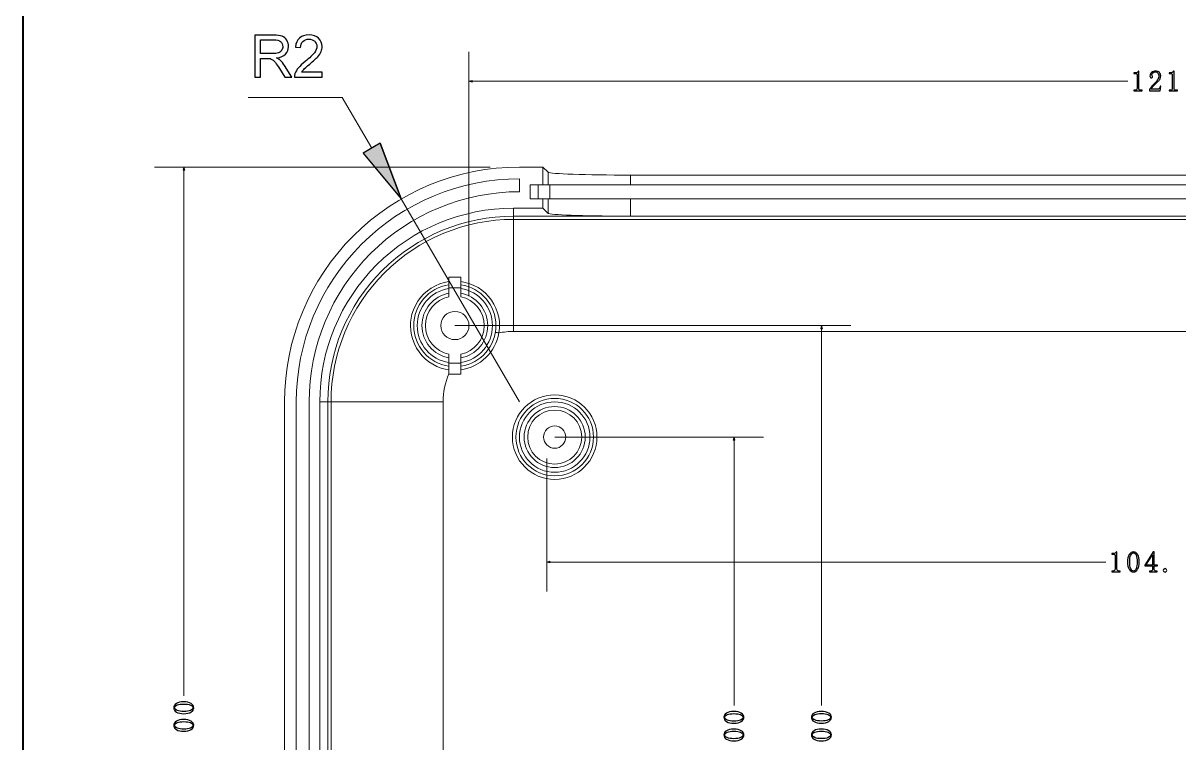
# Model space of a CAD drawing. Header units: millimetres. Extents: x -672 to 672, y -225 to 223.
# Drawn here: x 197.2 to 295.6, y -3.7 to 57.6 of the extents above; entities that cross this region are included whole.
import ezdxf

# ---------------------------------------------------------------- set-up
doc = ezdxf.new("R2010")
doc.units = ezdxf.units.MM
doc.header["$MEASUREMENT"] = 0
doc.layers.add('layer 1', color=7, linetype='Continuous')

msp = doc.modelspace()

# ---------------------------------------------------------------- hatches: boundary and pattern name
at = {"layer": 'layer 1', "true_color": 0xff0000}
h = msp.add_hatch(color=1, dxfattribs=at)
edge = h.paths.add_edge_path()
edge.add_spline(control_points=[(235.4463, 52.6129), (235.4463, 52.6129), (235.1797, 52.6844), (235.1797, 52.6844), (235.1797, 52.6844), (235.4463, 52.7558), (235.4463, 52.7558), (235.4463, 52.7558), (235.4463, 52.6129), (235.4463, 52.6129)], knot_values=[0, 0, 0, 0, 0.3333333, 0.3333333, 0.3333333, 0.6666667, 0.6666667, 0.6666667, 1, 1, 1, 1], degree=3, periodic=1)
at = {"layer": 'layer 1', "true_color": 0x00ff00}
h = msp.add_hatch(color=3, dxfattribs=at)
edge = h.paths.add_edge_path()
edge.add_spline(control_points=[(229.4162, 42.6594), (229.4162, 42.6594), (226.1802, 46.561), (226.1802, 46.561), (226.1802, 46.561), (227.6205, 47.3996), (227.6205, 47.3996), (227.6205, 47.3996), (229.4162, 42.6594), (229.4162, 42.6594)], knot_values=[0, 0, 0, 0, 0.5, 0.5, 0.5, 1, 1, 1, 6.0689283, 6.0689283, 6.0689283, 6.0689283], degree=3, periodic=1)
h = msp.add_hatch(color=3, dxfattribs=at)
edge = h.paths.add_edge_path()
edge.add_spline(control_points=[(227.6205, 47.3996), (227.6205, 47.3996), (229.4162, 42.6594), (229.4162, 42.6594), (229.4162, 42.6594), (227.6205, 47.3996), (227.6205, 47.3996)], knot_values=[0, 0, 0, 0, 0.5, 0.5, 0.5, 1, 1, 1, 1], degree=3, periodic=1)
at = {"layer": 'layer 1', "true_color": 0xff0000}
h = msp.add_hatch(color=1, dxfattribs=at)
edge = h.paths.add_edge_path()
edge.add_spline(control_points=[(210.9819, 45.109), (210.9819, 45.109), (210.9105, 45.3757), (210.9105, 45.3757), (210.9105, 45.3757), (210.839, 45.109), (210.839, 45.109), (210.839, 45.109), (210.9819, 45.109), (210.9819, 45.109)], knot_values=[0, 0, 0, 0, 0.3333333, 0.3333333, 0.3333333, 0.6666667, 0.6666667, 0.6666667, 1, 1, 1, 1], degree=3, periodic=1)
at = {"layer": 'layer 1', "true_color": 0x000000}
h = msp.add_hatch(color=18, dxfattribs=at)
edge = h.paths.add_edge_path()
edge.add_spline(control_points=[(229.4262, 42.6594), (229.4262, 42.6649), (229.4217, 42.6694), (229.4162, 42.6694), (229.4107, 42.6694), (229.4062, 42.6649), (229.4062, 42.6594), (229.4062, 42.6539), (229.4107, 42.6494), (229.4162, 42.6494), (229.4217, 42.6494), (229.4262, 42.6539), (229.4262, 42.6594)], knot_values=[0, 0, 0, 0, 0.25, 0.25, 0.25, 0.5, 0.5, 0.5, 0.75, 0.75, 0.75, 1, 1, 1, 1], degree=3, periodic=1)
at = {"layer": 'layer 1', "true_color": 0xff0000}
h = msp.add_hatch(color=1, dxfattribs=at)
edge = h.paths.add_edge_path()
edge.add_spline(control_points=[(265.131, 31.609), (265.131, 31.609), (265.2025, 31.8757), (265.2025, 31.8757), (265.2025, 31.8757), (265.2739, 31.609), (265.2739, 31.609), (265.2739, 31.609), (265.131, 31.609), (265.131, 31.609)], knot_values=[0, 0, 0, 0, 0.3333333, 0.3333333, 0.3333333, 0.6666667, 0.6666667, 0.6666667, 1, 1, 1, 1], degree=3, periodic=1)
at = {"layer": 'layer 1', "true_color": 0x000000}
h = msp.add_hatch(color=18, dxfattribs=at)
edge = h.paths.add_edge_path()
edge.add_spline(control_points=[(239.4897, 25.3757), (239.4897, 25.3812), (239.4852, 25.3857), (239.4797, 25.3857), (239.4742, 25.3857), (239.4697, 25.3812), (239.4697, 25.3757), (239.4697, 25.3702), (239.4742, 25.3657), (239.4797, 25.3657), (239.4852, 25.3657), (239.4897, 25.3702), (239.4897, 25.3757)], knot_values=[0, 0, 0, 0, 0.25, 0.25, 0.25, 0.5, 0.5, 0.5, 0.75, 0.75, 0.75, 1, 1, 1, 1], degree=3, periodic=1)
at = {"layer": 'layer 1', "true_color": 0xff0000}
h = msp.add_hatch(color=1, dxfattribs=at)
edge = h.paths.add_edge_path()
edge.add_spline(control_points=[(257.8211, 22.109), (257.8211, 22.109), (257.7497, 22.3757), (257.7497, 22.3757), (257.7497, 22.3757), (257.6782, 22.109), (257.6782, 22.109), (257.6782, 22.109), (257.8211, 22.109), (257.8211, 22.109)], knot_values=[0, 0, 0, 0, 0.3333333, 0.3333333, 0.3333333, 0.6666667, 0.6666667, 0.6666667, 1, 1, 1, 1], degree=3, periodic=1)
h = msp.add_hatch(color=1, dxfattribs=at)
edge = h.paths.add_edge_path()
edge.add_spline(control_points=[(242.0755, 11.8032), (242.0755, 11.8032), (241.8089, 11.7318), (241.8089, 11.7318), (241.8089, 11.7318), (242.0755, 11.6603), (242.0755, 11.6603), (242.0755, 11.6603), (242.0755, 11.8032), (242.0755, 11.8032)], knot_values=[0, 0, 0, 0, 0.3333333, 0.3333333, 0.3333333, 0.6666667, 0.6666667, 0.6666667, 1, 1, 1, 1], degree=3, periodic=1)

# ---------------------------------------------------------------- linework, layer by layer
at = {"layer": 'layer 1', "lineweight": 40}
msp.add_open_spline([(387.2219, 96.8213), (387.2219, 96.8213), (197.2219, 96.8213), (197.2219, 96.8213), (197.2219, 96.8213), (197.2219, -180.1787), (197.2219, -180.1787), (197.2219, -180.1787), (387.2219, -180.1787), (387.2219, -180.1787), (387.2219, -180.1787), (387.2219, 96.8213), (387.2219, 96.8213)], degree=3, knots=[0, 0, 0, 0, 0.25, 0.25, 0.25, 0.5, 0.5, 0.5, 0.75, 0.75, 0.75, 1, 1, 1, 1], dxfattribs=at)
at = {"layer": 'layer 1', "color": 3}
for points, knots in [([(216.9557, 53.0398), (216.9557, 53.0398), (216.9557, 56.6198), (216.9557, 56.6198), (216.9557, 56.6198), (218.5424, 56.6198), (218.5424, 56.6198), (218.8615, 56.6198), (219.104, 56.5873), (219.2699, 56.5231), (219.4357, 56.459), (219.5682, 56.3456), (219.6674, 56.1831), (219.7665, 56.0206), (219.8157, 55.8406), (219.8157, 55.644), (219.8157, 55.3898), (219.7332, 55.1756), (219.569, 55.0015), (219.4049, 54.8273), (219.1515, 54.7173), (218.8082, 54.6698), (218.934, 54.6098), (219.029, 54.5498), (219.094, 54.4915), (219.2324, 54.3648), (219.3632, 54.2056), (219.4857, 54.0148), (219.4857, 54.0148), (220.1049, 53.0398), (220.1049, 53.0398), (220.1049, 53.0398), (219.5132, 53.0398), (219.5132, 53.0398), (219.5132, 53.0398), (219.0399, 53.7848), (219.0399, 53.7848), (218.9024, 54.0006), (218.7882, 54.1648), (218.699, 54.279), (218.609, 54.3931), (218.529, 54.4723), (218.4582, 54.5181), (218.3882, 54.5631), (218.3157, 54.5948), (218.2424, 54.6131), (218.189, 54.624), (218.1015, 54.6298), (217.979, 54.6298), (217.979, 54.6298), (217.4307, 54.6298), (217.4307, 54.6298), (217.4307, 54.6298), (217.4307, 53.0398), (217.4307, 53.0398), (217.4307, 53.0398), (216.9557, 53.0398), (216.9557, 53.0398)], [0, 0, 0, 0, 0.0526316, 0.0526316, 0.0526316, 0.1052632, 0.1052632, 0.1052632, 0.1578947, 0.1578947, 0.1578947, 0.2105263, 0.2105263, 0.2105263, 0.2631579, 0.2631579, 0.2631579, 0.3157895, 0.3157895, 0.3157895, 0.3684211, 0.3684211, 0.3684211, 0.4210526, 0.4210526, 0.4210526, 0.4736842, 0.4736842, 0.4736842, 0.5263158, 0.5263158, 0.5263158, 0.5789474, 0.5789474, 0.5789474, 0.6315789, 0.6315789, 0.6315789, 0.6842105, 0.6842105, 0.6842105, 0.7368421, 0.7368421, 0.7368421, 0.7894737, 0.7894737, 0.7894737, 0.8421053, 0.8421053, 0.8421053, 0.8947368, 0.8947368, 0.8947368, 0.9473684, 0.9473684, 0.9473684, 1, 1, 1, 1]), ([(217.4307, 55.0398), (217.4307, 55.0398), (218.4474, 55.0398), (218.4474, 55.0398), (218.664, 55.0398), (218.8324, 55.0623), (218.954, 55.1073), (219.0757, 55.1515), (219.1682, 55.2231), (219.2307, 55.3223), (219.294, 55.4206), (219.3257, 55.5273), (219.3257, 55.6431), (219.3257, 55.8123), (219.2649, 55.9523), (219.1424, 56.0615), (219.0199, 56.1706), (218.8265, 56.2248), (218.5624, 56.2248), (218.5624, 56.2248), (217.4307, 56.2248), (217.4307, 56.2248), (217.4307, 56.2248), (217.4307, 55.0398), (217.4307, 55.0398)], [0, 0, 0, 0, 0.125, 0.125, 0.125, 0.25, 0.25, 0.25, 0.375, 0.375, 0.375, 0.5, 0.5, 0.5, 0.625, 0.625, 0.625, 0.75, 0.75, 0.75, 0.875, 0.875, 0.875, 1, 1, 1, 1]), ([(222.6865, 53.4598), (222.6865, 53.4598), (222.6865, 53.0398), (222.6865, 53.0398), (222.6865, 53.0398), (220.3165, 53.0398), (220.3165, 53.0398), (220.3132, 53.1456), (220.3307, 53.2473), (220.3682, 53.3456), (220.429, 53.5065), (220.5265, 53.6656), (220.6607, 53.8215), (220.7948, 53.9773), (220.9865, 54.1573), (221.2357, 54.3615), (221.6232, 54.6806), (221.8865, 54.9331), (222.024, 55.1198), (222.1623, 55.3065), (222.2315, 55.4831), (222.2315, 55.6498), (222.2315, 55.824), (222.169, 55.9706), (222.044, 56.0906), (221.919, 56.2098), (221.7557, 56.2698), (221.5548, 56.2698), (221.3423, 56.2698), (221.1723, 56.2065), (221.0448, 56.0798), (220.9173, 55.954), (220.8532, 55.779), (220.8515, 55.5548), (220.8515, 55.5548), (220.4015, 55.5998), (220.4015, 55.5998), (220.4323, 55.9365), (220.549, 56.1931), (220.7507, 56.3698), (220.9532, 56.5465), (221.224, 56.6348), (221.5648, 56.6348), (221.9082, 56.6348), (222.1807, 56.5398), (222.3807, 56.349), (222.5815, 56.1581), (222.6815, 55.9215), (222.6815, 55.6398), (222.6815, 55.4965), (222.6523, 55.3556), (222.5932, 55.2173), (222.5348, 55.0781), (222.4373, 54.9323), (222.3015, 54.779), (222.1648, 54.6265), (221.939, 54.4156), (221.624, 54.149), (221.3598, 53.9273), (221.1898, 53.7773), (221.1148, 53.6981), (221.0398, 53.619), (220.9782, 53.5398), (220.929, 53.4598), (220.929, 53.4598), (222.6865, 53.4598), (222.6865, 53.4598)], [0, 0, 0, 0, 0.0454545, 0.0454545, 0.0454545, 0.0909091, 0.0909091, 0.0909091, 0.1363636, 0.1363636, 0.1363636, 0.1818182, 0.1818182, 0.1818182, 0.2272727, 0.2272727, 0.2272727, 0.2727273, 0.2727273, 0.2727273, 0.3181818, 0.3181818, 0.3181818, 0.3636364, 0.3636364, 0.3636364, 0.4090909, 0.4090909, 0.4090909, 0.4545455, 0.4545455, 0.4545455, 0.5, 0.5, 0.5, 0.5454545, 0.5454545, 0.5454545, 0.5909091, 0.5909091, 0.5909091, 0.6363636, 0.6363636, 0.6363636, 0.6818182, 0.6818182, 0.6818182, 0.7272727, 0.7272727, 0.7272727, 0.7727273, 0.7727273, 0.7727273, 0.8181818, 0.8181818, 0.8181818, 0.8636364, 0.8636364, 0.8636364, 0.9090909, 0.9090909, 0.9090909, 0.9545455, 0.9545455, 0.9545455, 1, 1, 1, 1]), ([(292.1739, 53.5584), (292.1739, 53.5584), (292.213, 53.5584), (292.213, 53.5584), (292.213, 53.5584), (292.213, 52.0743), (292.213, 52.0743), (292.213, 52.0222), (292.2293, 51.983), (292.2618, 51.9572), (292.2943, 51.9309), (292.3397, 51.918), (292.3985, 51.918), (292.3985, 51.918), (292.496, 51.918), (292.496, 51.918), (292.496, 51.918), (292.496, 51.8593), (292.496, 51.8593), (292.496, 51.8593), (291.783, 51.8593), (291.783, 51.8593), (291.783, 51.8593), (291.783, 51.918), (291.783, 51.918), (291.783, 51.918), (291.871, 51.918), (291.871, 51.918), (291.936, 51.918), (291.9835, 51.9309), (292.0126, 51.9572), (292.0418, 51.983), (292.0568, 52.0222), (292.0568, 52.0743), (292.0568, 52.0743), (292.0568, 53.2559), (292.0568, 53.2559), (292.0568, 53.2818), (292.0485, 53.303), (292.0322, 53.3193), (292.016, 53.3355), (291.9914, 53.3438), (291.9589, 53.3438), (291.9589, 53.3438), (291.783, 53.3438), (291.783, 53.3438), (291.783, 53.3438), (291.783, 53.4022), (291.783, 53.4022), (291.783, 53.4022), (291.871, 53.4022), (291.871, 53.4022), (291.9493, 53.4022), (292.0126, 53.4155), (292.0614, 53.4413), (292.1101, 53.4676), (292.1476, 53.5063), (292.1739, 53.5584)], [0, 0, 0, 0, 0.0526316, 0.0526316, 0.0526316, 0.1052632, 0.1052632, 0.1052632, 0.1578947, 0.1578947, 0.1578947, 0.2105263, 0.2105263, 0.2105263, 0.2631579, 0.2631579, 0.2631579, 0.3157895, 0.3157895, 0.3157895, 0.3684211, 0.3684211, 0.3684211, 0.4210526, 0.4210526, 0.4210526, 0.4736842, 0.4736842, 0.4736842, 0.5263158, 0.5263158, 0.5263158, 0.5789474, 0.5789474, 0.5789474, 0.6315789, 0.6315789, 0.6315789, 0.6842105, 0.6842105, 0.6842105, 0.7368421, 0.7368421, 0.7368421, 0.7894737, 0.7894737, 0.7894737, 0.8421053, 0.8421053, 0.8421053, 0.8947368, 0.8947368, 0.8947368, 0.9473684, 0.9473684, 0.9473684, 1, 1, 1, 1]), ([(293.8301, 52.8455), (293.8822, 52.9434), (293.908, 53.0347), (293.908, 53.1193), (293.908, 53.2363), (293.8822, 53.3259), (293.8301, 53.3876), (293.778, 53.4497), (293.6997, 53.4805), (293.5955, 53.4805), (293.5176, 53.4805), (293.451, 53.4593), (293.3955, 53.4168), (293.3401, 53.3747), (293.3126, 53.3209), (293.3126, 53.2559), (293.3126, 53.2168), (293.3239, 53.1843), (293.3468, 53.158), (293.3693, 53.1322), (293.381, 53.1059), (293.381, 53.0801), (293.381, 53.0476), (293.3726, 53.023), (293.3564, 53.0068), (293.3401, 52.9905), (293.3155, 52.9826), (293.283, 52.9826), (293.2443, 52.9826), (293.213, 52.9938), (293.1905, 53.0168), (293.1676, 53.0393), (293.1564, 53.0768), (293.1564, 53.1288), (293.1564, 53.2655), (293.2051, 53.3697), (293.3026, 53.4413), (293.4005, 53.513), (293.5047, 53.5488), (293.6151, 53.5488), (293.7714, 53.5488), (293.8868, 53.5097), (293.9618, 53.4318), (294.0368, 53.3534), (294.0743, 53.2559), (294.0743, 53.1388), (294.0743, 53.0605), (294.0564, 52.9826), (294.0205, 52.9043), (293.9847, 52.8263), (293.9276, 52.7513), (293.8497, 52.6797), (293.661, 52.4972), (293.516, 52.3493), (293.4151, 52.2355), (293.3139, 52.1213), (293.2539, 52.0451), (293.2343, 52.0059), (293.2343, 52.0059), (293.8105, 52.0059), (293.8105, 52.0059), (293.8693, 52.0059), (293.918, 52.0284), (293.9568, 52.0743), (293.996, 52.1197), (294.0222, 52.188), (294.0351, 52.2793), (294.0351, 52.2793), (294.0939, 52.2793), (294.0939, 52.2793), (294.0939, 52.2793), (294.0351, 51.8593), (294.0351, 51.8593), (294.0351, 51.8593), (293.1268, 51.8593), (293.1268, 51.8593), (293.1268, 51.8593), (293.1268, 51.9863), (293.1268, 51.9863), (293.1593, 52.0451), (293.213, 52.1197), (293.288, 52.2109), (293.363, 52.3022), (293.4622, 52.4097), (293.586, 52.533), (293.6964, 52.6438), (293.778, 52.748), (293.8301, 52.8455)], [0, 0, 0, 0, 0.0344828, 0.0344828, 0.0344828, 0.0689655, 0.0689655, 0.0689655, 0.1034483, 0.1034483, 0.1034483, 0.137931, 0.137931, 0.137931, 0.1724138, 0.1724138, 0.1724138, 0.2068966, 0.2068966, 0.2068966, 0.2413793, 0.2413793, 0.2413793, 0.2758621, 0.2758621, 0.2758621, 0.3103448, 0.3103448, 0.3103448, 0.3448276, 0.3448276, 0.3448276, 0.3793103, 0.3793103, 0.3793103, 0.4137931, 0.4137931, 0.4137931, 0.4482759, 0.4482759, 0.4482759, 0.4827586, 0.4827586, 0.4827586, 0.5172414, 0.5172414, 0.5172414, 0.5517241, 0.5517241, 0.5517241, 0.5862069, 0.5862069, 0.5862069, 0.6206897, 0.6206897, 0.6206897, 0.6551724, 0.6551724, 0.6551724, 0.6896552, 0.6896552, 0.6896552, 0.7241379, 0.7241379, 0.7241379, 0.7586207, 0.7586207, 0.7586207, 0.7931034, 0.7931034, 0.7931034, 0.8275862, 0.8275862, 0.8275862, 0.862069, 0.862069, 0.862069, 0.8965517, 0.8965517, 0.8965517, 0.9310345, 0.9310345, 0.9310345, 0.9655172, 0.9655172, 0.9655172, 1, 1, 1, 1]), ([(295.1739, 53.5584), (295.1739, 53.5584), (295.213, 53.5584), (295.213, 53.5584), (295.213, 53.5584), (295.213, 52.0743), (295.213, 52.0743), (295.213, 52.0222), (295.2293, 51.983), (295.2618, 51.9572), (295.2943, 51.9309), (295.3397, 51.918), (295.3985, 51.918), (295.3985, 51.918), (295.496, 51.918), (295.496, 51.918), (295.496, 51.918), (295.496, 51.8593), (295.496, 51.8593), (295.496, 51.8593), (294.783, 51.8593), (294.783, 51.8593), (294.783, 51.8593), (294.783, 51.918), (294.783, 51.918), (294.783, 51.918), (294.871, 51.918), (294.871, 51.918), (294.936, 51.918), (294.9835, 51.9309), (295.0126, 51.9572), (295.0418, 51.983), (295.0568, 52.0222), (295.0568, 52.0743), (295.0568, 52.0743), (295.0568, 53.2559), (295.0568, 53.2559), (295.0568, 53.2818), (295.0485, 53.303), (295.0322, 53.3193), (295.016, 53.3355), (294.9914, 53.3438), (294.9589, 53.3438), (294.9589, 53.3438), (294.783, 53.3438), (294.783, 53.3438), (294.783, 53.3438), (294.783, 53.4022), (294.783, 53.4022), (294.783, 53.4022), (294.871, 53.4022), (294.871, 53.4022), (294.9493, 53.4022), (295.0126, 53.4155), (295.0614, 53.4413), (295.1101, 53.4676), (295.1476, 53.5063), (295.1739, 53.5584)], [0, 0, 0, 0, 0.0526316, 0.0526316, 0.0526316, 0.1052632, 0.1052632, 0.1052632, 0.1578947, 0.1578947, 0.1578947, 0.2105263, 0.2105263, 0.2105263, 0.2631579, 0.2631579, 0.2631579, 0.3157895, 0.3157895, 0.3157895, 0.3684211, 0.3684211, 0.3684211, 0.4210526, 0.4210526, 0.4210526, 0.4736842, 0.4736842, 0.4736842, 0.5263158, 0.5263158, 0.5263158, 0.5789474, 0.5789474, 0.5789474, 0.6315789, 0.6315789, 0.6315789, 0.6842105, 0.6842105, 0.6842105, 0.7368421, 0.7368421, 0.7368421, 0.7894737, 0.7894737, 0.7894737, 0.8421053, 0.8421053, 0.8421053, 0.8947368, 0.8947368, 0.8947368, 0.9473684, 0.9473684, 0.9473684, 1, 1, 1, 1]), ([(229.4162, 42.6594), (229.4162, 42.6594), (226.1802, 46.561), (226.1802, 46.561), (226.1802, 46.561), (227.6205, 47.3996), (227.6205, 47.3996), (227.6205, 47.3996), (229.4162, 42.6594), (229.4162, 42.6594)], [0, 0, 0, 0, 0.5, 0.5, 0.5, 1, 1, 1, 6.0689283, 6.0689283, 6.0689283, 6.0689283]), ([(227.6205, 47.3996), (227.6205, 47.3996), (229.4162, 42.6594), (229.4162, 42.6594), (229.4162, 42.6594), (227.6205, 47.3996), (227.6205, 47.3996)], [0, 0, 0, 0, 0.5, 0.5, 0.5, 1, 1, 1, 1]), ([(290.3031, 12.6058), (290.3031, 12.6058), (290.3422, 12.6058), (290.3422, 12.6058), (290.3422, 12.6058), (290.3422, 11.1217), (290.3422, 11.1217), (290.3422, 11.0696), (290.3585, 11.0304), (290.391, 11.0046), (290.4235, 10.9783), (290.4689, 10.9654), (290.5277, 10.9654), (290.5277, 10.9654), (290.6252, 10.9654), (290.6252, 10.9654), (290.6252, 10.9654), (290.6252, 10.9067), (290.6252, 10.9067), (290.6252, 10.9067), (289.9122, 10.9067), (289.9122, 10.9067), (289.9122, 10.9067), (289.9122, 10.9654), (289.9122, 10.9654), (289.9122, 10.9654), (290.0002, 10.9654), (290.0002, 10.9654), (290.0652, 10.9654), (290.1127, 10.9783), (290.1418, 11.0046), (290.171, 11.0304), (290.186, 11.0696), (290.186, 11.1217), (290.186, 11.1217), (290.186, 12.3033), (290.186, 12.3033), (290.186, 12.3292), (290.1777, 12.3504), (290.1614, 12.3667), (290.1452, 12.3829), (290.1206, 12.3912), (290.0881, 12.3912), (290.0881, 12.3912), (289.9122, 12.3912), (289.9122, 12.3912), (289.9122, 12.3912), (289.9122, 12.4496), (289.9122, 12.4496), (289.9122, 12.4496), (290.0002, 12.4496), (290.0002, 12.4496), (290.0785, 12.4496), (290.1418, 12.4629), (290.1906, 12.4887), (290.2393, 12.515), (290.2768, 12.5537), (290.3031, 12.6058)], [0, 0, 0, 0, 0.0526316, 0.0526316, 0.0526316, 0.1052632, 0.1052632, 0.1052632, 0.1578947, 0.1578947, 0.1578947, 0.2105263, 0.2105263, 0.2105263, 0.2631579, 0.2631579, 0.2631579, 0.3157895, 0.3157895, 0.3157895, 0.3684211, 0.3684211, 0.3684211, 0.4210526, 0.4210526, 0.4210526, 0.4736842, 0.4736842, 0.4736842, 0.5263158, 0.5263158, 0.5263158, 0.5789474, 0.5789474, 0.5789474, 0.6315789, 0.6315789, 0.6315789, 0.6842105, 0.6842105, 0.6842105, 0.7368421, 0.7368421, 0.7368421, 0.7894737, 0.7894737, 0.7894737, 0.8421053, 0.8421053, 0.8421053, 0.8947368, 0.8947368, 0.8947368, 0.9473684, 0.9473684, 0.9473684, 1, 1, 1, 1]), ([(292.1106, 11.1167), (292.016, 10.9637), (291.8972, 10.8871), (291.7543, 10.8871), (291.611, 10.8871), (291.4906, 10.9621), (291.3927, 11.1117), (291.2952, 11.2617), (291.2464, 11.4733), (291.2464, 11.7467), (291.2464, 12.0004), (291.2935, 12.2054), (291.3881, 12.3617), (291.4822, 12.5179), (291.6043, 12.5962), (291.7543, 12.5962), (291.8972, 12.5962), (292.016, 12.5212), (292.1106, 12.3717), (292.2052, 12.2217), (292.2522, 12.0133), (292.2522, 11.7467), (292.2522, 11.4796), (292.2052, 11.2696), (292.1106, 11.1167)], [0, 0, 0, 0, 0.125, 0.125, 0.125, 0.25, 0.25, 0.25, 0.375, 0.375, 0.375, 0.5, 0.5, 0.5, 0.625, 0.625, 0.625, 0.75, 0.75, 0.75, 0.875, 0.875, 0.875, 1, 1, 1, 1]), ([(291.9885, 12.3079), (291.9364, 12.4479), (291.8585, 12.5179), (291.7543, 12.5179), (291.6631, 12.5179), (291.5864, 12.4479), (291.5247, 12.3079), (291.4627, 12.1683), (291.4318, 11.9808), (291.4318, 11.7467), (291.4318, 11.4992), (291.4627, 11.3071), (291.5247, 11.1704), (291.5864, 11.0337), (291.6631, 10.9654), (291.7543, 10.9654), (291.8518, 10.9654), (291.9285, 11.0337), (291.9835, 11.1704), (292.0389, 11.3071), (292.0668, 11.4992), (292.0668, 11.7467), (292.0668, 11.9808), (292.0406, 12.1683), (291.9885, 12.3079)], [0, 0, 0, 0, 0.125, 0.125, 0.125, 0.25, 0.25, 0.25, 0.375, 0.375, 0.375, 0.5, 0.5, 0.5, 0.625, 0.625, 0.625, 0.75, 0.75, 0.75, 0.875, 0.875, 0.875, 1, 1, 1, 1]), ([(293.5277, 11.4146), (293.5277, 11.4146), (293.5277, 11.0925), (293.5277, 11.0925), (293.5277, 11.0467), (293.5406, 11.0142), (293.5668, 10.9946), (293.5927, 10.975), (293.6285, 10.9654), (293.6739, 10.9654), (293.6739, 10.9654), (293.7618, 10.9654), (293.7618, 10.9654), (293.7618, 10.9654), (293.7618, 10.9067), (293.7618, 10.9067), (293.7618, 10.9067), (293.1172, 10.9067), (293.1172, 10.9067), (293.1172, 10.9067), (293.1172, 10.9654), (293.1172, 10.9654), (293.1172, 10.9654), (293.2247, 10.9654), (293.2247, 10.9654), (293.2768, 10.9654), (293.3143, 10.975), (293.3372, 10.9946), (293.3597, 11.0142), (293.3714, 11.0467), (293.3714, 11.0925), (293.3714, 11.0925), (293.3714, 11.4146), (293.3714, 11.4146), (293.3714, 11.4146), (292.7172, 11.4146), (292.7172, 11.4146), (292.7172, 11.4146), (292.7172, 11.4633), (292.7172, 11.4633), (292.7172, 11.4633), (293.4297, 12.5962), (293.4297, 12.5962), (293.4297, 12.5962), (293.5277, 12.5962), (293.5277, 12.5962), (293.5277, 12.5962), (293.5277, 11.4733), (293.5277, 11.4733), (293.5277, 11.4733), (293.7914, 11.4733), (293.7914, 11.4733), (293.7914, 11.4733), (293.7914, 11.4146), (293.7914, 11.4146), (293.7914, 11.4146), (293.5277, 11.4146), (293.5277, 11.4146)], [0, 0, 0, 0, 0.0526316, 0.0526316, 0.0526316, 0.1052632, 0.1052632, 0.1052632, 0.1578947, 0.1578947, 0.1578947, 0.2105263, 0.2105263, 0.2105263, 0.2631579, 0.2631579, 0.2631579, 0.3157895, 0.3157895, 0.3157895, 0.3684211, 0.3684211, 0.3684211, 0.4210526, 0.4210526, 0.4210526, 0.4736842, 0.4736842, 0.4736842, 0.5263158, 0.5263158, 0.5263158, 0.5789474, 0.5789474, 0.5789474, 0.6315789, 0.6315789, 0.6315789, 0.6842105, 0.6842105, 0.6842105, 0.7368421, 0.7368421, 0.7368421, 0.7894737, 0.7894737, 0.7894737, 0.8421053, 0.8421053, 0.8421053, 0.8947368, 0.8947368, 0.8947368, 0.9473684, 0.9473684, 0.9473684, 1, 1, 1, 1]), ([(293.3714, 12.3521), (293.3714, 12.3521), (293.3614, 12.3521), (293.3614, 12.3521), (293.3614, 12.3521), (292.8047, 11.4733), (292.8047, 11.4733), (292.8047, 11.4733), (293.3714, 11.4733), (293.3714, 11.4733), (293.3714, 11.4733), (293.3714, 12.3521), (293.3714, 12.3521)], [0, 0, 0, 0, 0.25, 0.25, 0.25, 0.5, 0.5, 0.5, 0.75, 0.75, 0.75, 1, 1, 1, 1]), ([(294.5443, 10.9167), (294.5147, 10.8904), (294.4806, 10.8775), (294.4418, 10.8775), (294.4027, 10.8775), (294.3685, 10.8904), (294.3389, 10.9167), (294.3097, 10.9425), (294.2952, 10.9783), (294.2952, 11.0237), (294.2952, 11.0696), (294.3097, 11.1054), (294.3389, 11.1312), (294.3685, 11.1575), (294.4027, 11.1704), (294.4418, 11.1704), (294.4806, 11.1704), (294.5147, 11.1558), (294.5443, 11.1267), (294.5735, 11.0971), (294.5881, 11.0629), (294.5881, 11.0237), (294.5881, 10.9783), (294.5735, 10.9425), (294.5443, 10.9167)], [0, 0, 0, 0, 0.125, 0.125, 0.125, 0.25, 0.25, 0.25, 0.375, 0.375, 0.375, 0.5, 0.5, 0.5, 0.625, 0.625, 0.625, 0.75, 0.75, 0.75, 0.875, 0.875, 0.875, 1, 1, 1, 1]), ([(211.5256, -0.3226), (211.6786, -0.4172), (211.7552, -0.536), (211.7552, -0.6789), (211.7552, -0.8222), (211.6802, -0.9426), (211.5306, -1.0405), (211.3806, -1.138), (211.169, -1.1868), (210.8956, -1.1868), (210.6419, -1.1868), (210.4369, -1.1397), (210.2806, -1.0451), (210.1244, -0.951), (210.0461, -0.8289), (210.0461, -0.6789), (210.0461, -0.536), (210.1211, -0.4172), (210.2706, -0.3226), (210.4206, -0.228), (210.629, -0.181), (210.8956, -0.181), (211.1627, -0.181), (211.3727, -0.228), (211.5256, -0.3226)], [0, 0, 0, 0, 0.125, 0.125, 0.125, 0.25, 0.25, 0.25, 0.375, 0.375, 0.375, 0.5, 0.5, 0.5, 0.625, 0.625, 0.625, 0.75, 0.75, 0.75, 0.875, 0.875, 0.875, 1, 1, 1, 1]), ([(210.3344, -0.4447), (210.1944, -0.4968), (210.1244, -0.5747), (210.1244, -0.6789), (210.1244, -0.7701), (210.1944, -0.8468), (210.3344, -0.9085), (210.474, -0.9705), (210.6615, -1.0014), (210.8956, -1.0014), (211.1431, -1.0014), (211.3352, -0.9705), (211.4719, -0.9085), (211.6086, -0.8468), (211.6769, -0.7701), (211.6769, -0.6789), (211.6769, -0.5814), (211.6086, -0.5047), (211.4719, -0.4497), (211.3352, -0.3943), (211.1431, -0.3664), (210.8956, -0.3664), (210.6615, -0.3664), (210.474, -0.3926), (210.3344, -0.4447)], [0, 0, 0, 0, 0.125, 0.125, 0.125, 0.25, 0.25, 0.25, 0.375, 0.375, 0.375, 0.5, 0.5, 0.5, 0.625, 0.625, 0.625, 0.75, 0.75, 0.75, 0.875, 0.875, 0.875, 1, 1, 1, 1]), ([(211.5256, -1.8226), (211.6786, -1.9172), (211.7552, -2.036), (211.7552, -2.1789), (211.7552, -2.3222), (211.6802, -2.4426), (211.5306, -2.5405), (211.3806, -2.638), (211.169, -2.6868), (210.8956, -2.6868), (210.6419, -2.6868), (210.4369, -2.6397), (210.2806, -2.5451), (210.1244, -2.451), (210.0461, -2.3289), (210.0461, -2.1789), (210.0461, -2.036), (210.1211, -1.9172), (210.2706, -1.8226), (210.4206, -1.728), (210.629, -1.681), (210.8956, -1.681), (211.1627, -1.681), (211.3727, -1.728), (211.5256, -1.8226)], [0, 0, 0, 0, 0.125, 0.125, 0.125, 0.25, 0.25, 0.25, 0.375, 0.375, 0.375, 0.5, 0.5, 0.5, 0.625, 0.625, 0.625, 0.75, 0.75, 0.75, 0.875, 0.875, 0.875, 1, 1, 1, 1]), ([(210.3344, -1.9447), (210.1944, -1.9968), (210.1244, -2.0747), (210.1244, -2.1789), (210.1244, -2.2701), (210.1944, -2.3468), (210.3344, -2.4085), (210.474, -2.4705), (210.6615, -2.5014), (210.8956, -2.5014), (211.1431, -2.5014), (211.3352, -2.4705), (211.4719, -2.4085), (211.6086, -2.3468), (211.6769, -2.2701), (211.6769, -2.1789), (211.6769, -2.0814), (211.6086, -2.0047), (211.4719, -1.9497), (211.3352, -1.8943), (211.1431, -1.8664), (210.8956, -1.8664), (210.6615, -1.8664), (210.474, -1.8926), (210.3344, -1.9447)], [0, 0, 0, 0, 0.125, 0.125, 0.125, 0.25, 0.25, 0.25, 0.375, 0.375, 0.375, 0.5, 0.5, 0.5, 0.625, 0.625, 0.625, 0.75, 0.75, 0.75, 0.875, 0.875, 0.875, 1, 1, 1, 1]), ([(258.36, -1.1409), (258.513, -1.2355), (258.5896, -1.3543), (258.5896, -1.4972), (258.5896, -1.6405), (258.5146, -1.7609), (258.365, -1.8588), (258.215, -1.9563), (258.0034, -2.0051), (257.73, -2.0051), (257.4763, -2.0051), (257.2713, -1.958), (257.115, -1.8634), (256.9588, -1.7693), (256.8805, -1.6472), (256.8805, -1.4972), (256.8805, -1.3543), (256.9555, -1.2355), (257.105, -1.1409), (257.255, -1.0463), (257.4634, -0.9993), (257.73, -0.9993), (257.9971, -0.9993), (258.2071, -1.0463), (258.36, -1.1409)], [0, 0, 0, 0, 0.125, 0.125, 0.125, 0.25, 0.25, 0.25, 0.375, 0.375, 0.375, 0.5, 0.5, 0.5, 0.625, 0.625, 0.625, 0.75, 0.75, 0.75, 0.875, 0.875, 0.875, 1, 1, 1, 1]), ([(257.1688, -1.263), (257.0288, -1.3151), (256.9588, -1.393), (256.9588, -1.4972), (256.9588, -1.5884), (257.0288, -1.6651), (257.1688, -1.7268), (257.3084, -1.7888), (257.4959, -1.8197), (257.73, -1.8197), (257.9775, -1.8197), (258.1696, -1.7888), (258.3063, -1.7268), (258.443, -1.6651), (258.5113, -1.5884), (258.5113, -1.4972), (258.5113, -1.3997), (258.443, -1.323), (258.3063, -1.268), (258.1696, -1.2126), (257.9775, -1.1847), (257.73, -1.1847), (257.4959, -1.1847), (257.3084, -1.2109), (257.1688, -1.263)], [0, 0, 0, 0, 0.125, 0.125, 0.125, 0.25, 0.25, 0.25, 0.375, 0.375, 0.375, 0.5, 0.5, 0.5, 0.625, 0.625, 0.625, 0.75, 0.75, 0.75, 0.875, 0.875, 0.875, 1, 1, 1, 1]), ([(265.8128, -1.1359), (265.9658, -1.2305), (266.0424, -1.3493), (266.0424, -1.4922), (266.0424, -1.6355), (265.9674, -1.7559), (265.8178, -1.8538), (265.6678, -1.9513), (265.4562, -2.0001), (265.1828, -2.0001), (264.9291, -2.0001), (264.7241, -1.953), (264.5678, -1.8584), (264.4116, -1.7643), (264.3333, -1.6422), (264.3333, -1.4922), (264.3333, -1.3493), (264.4083, -1.2305), (264.5578, -1.1359), (264.7078, -1.0413), (264.9162, -0.9943), (265.1828, -0.9943), (265.4499, -0.9943), (265.6599, -1.0413), (265.8128, -1.1359)], [0, 0, 0, 0, 0.125, 0.125, 0.125, 0.25, 0.25, 0.25, 0.375, 0.375, 0.375, 0.5, 0.5, 0.5, 0.625, 0.625, 0.625, 0.75, 0.75, 0.75, 0.875, 0.875, 0.875, 1, 1, 1, 1]), ([(264.6216, -1.258), (264.4816, -1.3101), (264.4116, -1.388), (264.4116, -1.4922), (264.4116, -1.5834), (264.4816, -1.6601), (264.6216, -1.7218), (264.7612, -1.7838), (264.9487, -1.8147), (265.1828, -1.8147), (265.4303, -1.8147), (265.6224, -1.7838), (265.7591, -1.7218), (265.8958, -1.6601), (265.9641, -1.5834), (265.9641, -1.4922), (265.9641, -1.3947), (265.8958, -1.318), (265.7591, -1.263), (265.6224, -1.2076), (265.4303, -1.1797), (265.1828, -1.1797), (264.9487, -1.1797), (264.7612, -1.2059), (264.6216, -1.258)], [0, 0, 0, 0, 0.125, 0.125, 0.125, 0.25, 0.25, 0.25, 0.375, 0.375, 0.375, 0.5, 0.5, 0.5, 0.625, 0.625, 0.625, 0.75, 0.75, 0.75, 0.875, 0.875, 0.875, 1, 1, 1, 1]), ([(258.36, -2.6409), (258.513, -2.7355), (258.5896, -2.8543), (258.5896, -2.9972), (258.5896, -3.1405), (258.5146, -3.2609), (258.365, -3.3588), (258.215, -3.4563), (258.0034, -3.5051), (257.73, -3.5051), (257.4763, -3.5051), (257.2713, -3.458), (257.115, -3.3634), (256.9588, -3.2693), (256.8805, -3.1472), (256.8805, -2.9972), (256.8805, -2.8543), (256.9555, -2.7355), (257.105, -2.6409), (257.255, -2.5463), (257.4634, -2.4993), (257.73, -2.4993), (257.9971, -2.4993), (258.2071, -2.5463), (258.36, -2.6409)], [0, 0, 0, 0, 0.125, 0.125, 0.125, 0.25, 0.25, 0.25, 0.375, 0.375, 0.375, 0.5, 0.5, 0.5, 0.625, 0.625, 0.625, 0.75, 0.75, 0.75, 0.875, 0.875, 0.875, 1, 1, 1, 1]), ([(257.1688, -2.763), (257.0288, -2.8151), (256.9588, -2.893), (256.9588, -2.9972), (256.9588, -3.0884), (257.0288, -3.1651), (257.1688, -3.2268), (257.3084, -3.2888), (257.4959, -3.3197), (257.73, -3.3197), (257.9775, -3.3197), (258.1696, -3.2888), (258.3063, -3.2268), (258.443, -3.1651), (258.5113, -3.0884), (258.5113, -2.9972), (258.5113, -2.8997), (258.443, -2.823), (258.3063, -2.768), (258.1696, -2.7126), (257.9775, -2.6847), (257.73, -2.6847), (257.4959, -2.6847), (257.3084, -2.7109), (257.1688, -2.763)], [0, 0, 0, 0, 0.125, 0.125, 0.125, 0.25, 0.25, 0.25, 0.375, 0.375, 0.375, 0.5, 0.5, 0.5, 0.625, 0.625, 0.625, 0.75, 0.75, 0.75, 0.875, 0.875, 0.875, 1, 1, 1, 1]), ([(265.8128, -2.6359), (265.9658, -2.7305), (266.0424, -2.8493), (266.0424, -2.9922), (266.0424, -3.1355), (265.9674, -3.2559), (265.8178, -3.3538), (265.6678, -3.4513), (265.4562, -3.5001), (265.1828, -3.5001), (264.9291, -3.5001), (264.7241, -3.453), (264.5678, -3.3584), (264.4116, -3.2643), (264.3333, -3.1422), (264.3333, -2.9922), (264.3333, -2.8493), (264.4083, -2.7305), (264.5578, -2.6359), (264.7078, -2.5413), (264.9162, -2.4943), (265.1828, -2.4943), (265.4499, -2.4943), (265.6599, -2.5413), (265.8128, -2.6359)], [0, 0, 0, 0, 0.125, 0.125, 0.125, 0.25, 0.25, 0.25, 0.375, 0.375, 0.375, 0.5, 0.5, 0.5, 0.625, 0.625, 0.625, 0.75, 0.75, 0.75, 0.875, 0.875, 0.875, 1, 1, 1, 1]), ([(264.6216, -2.758), (264.4816, -2.8101), (264.4116, -2.888), (264.4116, -2.9922), (264.4116, -3.0834), (264.4816, -3.1601), (264.6216, -3.2218), (264.7612, -3.2838), (264.9487, -3.3147), (265.1828, -3.3147), (265.4303, -3.3147), (265.6224, -3.2838), (265.7591, -3.2218), (265.8958, -3.1601), (265.9641, -3.0834), (265.9641, -2.9922), (265.9641, -2.8947), (265.8958, -2.818), (265.7591, -2.763), (265.6224, -2.7076), (265.4303, -2.6797), (265.1828, -2.6797), (264.9487, -2.6797), (264.7612, -2.7059), (264.6216, -2.758)], [0, 0, 0, 0, 0.125, 0.125, 0.125, 0.25, 0.25, 0.25, 0.375, 0.375, 0.375, 0.5, 0.5, 0.5, 0.625, 0.625, 0.625, 0.75, 0.75, 0.75, 0.875, 0.875, 0.875, 1, 1, 1, 1])]:
    msp.add_open_spline(points, degree=3, knots=knots, dxfattribs=at)
at = {"layer": 'layer 1', "color": 1, "lineweight": 0}
for points in [[(235.1797, 34.3757), (235.1797, 34.3757), (235.1797, 55.1844), (235.1797, 55.1844)], [(235.1797, 52.6844), (235.1797, 52.6844), (291.2766, 52.6844), (291.2766, 52.6844)], [(216.3786, 51.3013), (216.3786, 51.3013), (224.3845, 51.3013), (224.3845, 51.3013)], [(224.3845, 51.3013), (224.3845, 51.3013), (226.9003, 46.9803), (226.9003, 46.9803)], [(236.9797, 45.3757), (236.9797, 45.3757), (208.4105, 45.3757), (208.4105, 45.3757)], [(210.9105, 0.3254), (210.9105, 0.3254), (210.9105, 45.3757), (210.9105, 45.3757)], [(233.9797, 31.8757), (233.9797, 31.8757), (267.7025, 31.8757), (267.7025, 31.8757)], [(265.2025, 31.8757), (265.2025, 31.8757), (265.2025, -0.4879), (265.2025, -0.4879)], [(242.4797, 22.3757), (242.4797, 22.3757), (260.2497, 22.3757), (260.2497, 22.3757)], [(257.7497, -0.4929), (257.7497, -0.4929), (257.7497, 22.3757), (257.7497, 22.3757)], [(241.8089, 20.5484), (241.8089, 20.5484), (241.8089, 9.2318), (241.8089, 9.2318)], [(289.4058, 11.7318), (289.4058, 11.7318), (241.8089, 11.7318), (241.8089, 11.7318)]]:
    msp.add_open_spline(points, degree=3, dxfattribs=at)
for points in [[(235.4463, 52.6129), (235.4463, 52.6129), (235.1797, 52.6844), (235.1797, 52.6844), (235.1797, 52.6844), (235.4463, 52.7558), (235.4463, 52.7558), (235.4463, 52.7558), (235.4463, 52.6129), (235.4463, 52.6129)], [(210.9819, 45.109), (210.9819, 45.109), (210.9105, 45.3757), (210.9105, 45.3757), (210.9105, 45.3757), (210.839, 45.109), (210.839, 45.109), (210.839, 45.109), (210.9819, 45.109), (210.9819, 45.109)], [(265.131, 31.609), (265.131, 31.609), (265.2025, 31.8757), (265.2025, 31.8757), (265.2025, 31.8757), (265.2739, 31.609), (265.2739, 31.609), (265.2739, 31.609), (265.131, 31.609), (265.131, 31.609)], [(257.8211, 22.109), (257.8211, 22.109), (257.7497, 22.3757), (257.7497, 22.3757), (257.7497, 22.3757), (257.6782, 22.109), (257.6782, 22.109), (257.6782, 22.109), (257.8211, 22.109), (257.8211, 22.109)], [(242.0755, 11.8032), (242.0755, 11.8032), (241.8089, 11.7318), (241.8089, 11.7318), (241.8089, 11.7318), (242.0755, 11.6603), (242.0755, 11.6603), (242.0755, 11.6603), (242.0755, 11.8032), (242.0755, 11.8032)]]:
    msp.add_open_spline(points, degree=3, knots=[0, 0, 0, 0, 0.3333333, 0.3333333, 0.3333333, 0.6666667, 0.6666667, 0.6666667, 1, 1, 1, 1], dxfattribs=at)
at = {"layer": 'layer 1', "color": 3, "lineweight": 20}
for points, knots in [([(229.4162, 42.6594), (229.4162, 42.6594), (226.1802, 46.561), (226.1802, 46.561), (226.1802, 46.561), (227.6205, 47.3996), (227.6205, 47.3996)], [0, 0, 0, 0, 0.5, 0.5, 0.5, 1, 1, 1, 1]), ([(227.6205, 47.3996), (227.6205, 47.3996), (229.4162, 42.6594), (229.4162, 42.6594), (229.4162, 42.6594), (227.6205, 47.3996), (227.6205, 47.3996)], [0, 0, 0, 0, 1, 1, 1, 6.0689283, 6.0689283, 6.0689283, 6.0689283])]:
    msp.add_open_spline(points, degree=3, knots=knots, dxfattribs=at)
at = {"layer": 'layer 1', "lineweight": 9}
for points, knots in [([(239.4797, 45.3757), (234.1754, 45.3757), (229.0883, 43.2686), (225.3376, 39.5179), (221.5869, 35.7671), (219.4797, 30.6801), (219.4797, 25.3757)], [0, 0, 0, 0, 0.5, 0.5, 0.5, 1, 1, 1, 1]), ([(239.4797, 44.3757), (234.4406, 44.3757), (229.6079, 42.3739), (226.0447, 38.8108), (222.4815, 35.2476), (220.4797, 30.4148), (220.4797, 25.3757)], [0, 0, 0, 0, 0.5, 0.5, 0.5, 1, 1, 1, 1]), ([(239.4797, 43.2757), (234.7323, 43.2757), (230.1794, 41.3898), (226.8225, 38.0329), (223.4656, 34.676), (221.5797, 30.1231), (221.5797, 25.3757)], [0, 0, 0, 0, 0.5, 0.5, 0.5, 1, 1, 1, 1]), ([(229.4262, 42.6594), (229.4262, 42.6649), (229.4217, 42.6694), (229.4162, 42.6694), (229.4107, 42.6694), (229.4062, 42.6649), (229.4062, 42.6594), (229.4062, 42.6539), (229.4107, 42.6494), (229.4162, 42.6494), (229.4217, 42.6494), (229.4262, 42.6539), (229.4262, 42.6594)], [0, 0, 0, 0, 0.25, 0.25, 0.25, 0.5, 0.5, 0.5, 0.75, 0.75, 0.75, 1, 1, 1, 1]), ([(238.9797, 41.8757), (234.6036, 41.8757), (230.4068, 40.1373), (227.3125, 37.043), (224.2181, 33.9486), (222.4797, 29.7518), (222.4797, 25.3757)], [0, 0, 0, 0, 0.5, 0.5, 0.5, 1, 1, 1, 1]), ([(340.5077, 41.1953), (340.5077, 41.1953), (248.6832, 41.1947), (248.6832, 41.1947), (248.6832, 41.1947), (248.4517, 41.1953), (248.4517, 41.1953)], [0, 0, 0, 0, 0.5, 0.5, 0.5, 1, 1, 1, 1]), ([(233.4797, 35.3398), (231.7577, 35.0913), (230.4797, 33.6156), (230.4797, 31.8757), (230.4797, 30.1359), (231.7577, 28.6602), (233.4797, 28.4116)], [0, 0, 0, 0, 0.5, 0.5, 0.5, 1, 1, 1, 1]), ([(234.4797, 28.4116), (236.2017, 28.6602), (237.4797, 30.1359), (237.4797, 31.8757), (237.4797, 33.6156), (236.2017, 35.0913), (234.4797, 35.3398)], [0, 0, 0, 0, 0.5, 0.5, 0.5, 1, 1, 1, 1]), ([(233.4797, 34.3252), (232.3157, 34.0876), (231.4797, 33.0637), (231.4797, 31.8757), (231.4797, 30.6877), (232.3157, 29.6638), (233.4797, 29.4262)], [0, 0, 0, 0, 0.5, 0.5, 0.5, 1, 1, 1, 1]), ([(234.4797, 29.4262), (235.6437, 29.6638), (236.4797, 30.6877), (236.4797, 31.8757), (236.4797, 33.0637), (235.6437, 34.0876), (234.4797, 34.3252)], [0, 0, 0, 0, 0.5, 0.5, 0.5, 1, 1, 1, 1]), ([(235.1797, 31.8757), (235.1797, 32.5385), (234.6425, 33.0757), (233.9797, 33.0757), (233.317, 33.0757), (232.7797, 32.5385), (232.7797, 31.8757), (232.7797, 31.213), (233.317, 30.6757), (233.9797, 30.6757), (234.6425, 30.6757), (235.1797, 31.213), (235.1797, 31.8757)], [0, 0, 0, 0, 0.25, 0.25, 0.25, 0.5, 0.5, 0.5, 0.75, 0.75, 0.75, 1, 1, 1, 1]), ([(237.4328, 31.3045), (237.4328, 31.3045), (237.437, 31.3019), (237.437, 31.3019), (237.437, 31.3019), (237.45, 31.298), (237.45, 31.298), (237.45, 31.298), (237.4715, 31.2927), (237.4715, 31.2927), (237.4715, 31.2927), (237.5009, 31.2863), (237.5009, 31.2863), (237.5009, 31.2863), (237.5371, 31.279), (237.5371, 31.279), (237.5371, 31.279), (237.5792, 31.2709), (237.5792, 31.2709), (237.5792, 31.2709), (237.6259, 31.2624), (237.6259, 31.2624), (237.6259, 31.2624), (237.6756, 31.2537), (237.6756, 31.2537), (237.6756, 31.2537), (237.727, 31.245), (237.727, 31.245)], [0, 0, 0, 0, 0.1111111, 0.1111111, 0.1111111, 0.2222222, 0.2222222, 0.2222222, 0.3333333, 0.3333333, 0.3333333, 0.4444444, 0.4444444, 0.4444444, 0.5555556, 0.5555556, 0.5555556, 0.6666667, 0.6666667, 0.6666667, 0.7777778, 0.7777778, 0.7777778, 0.8888889, 0.8888889, 0.8888889, 1, 1, 1, 1]), ([(237.7355, 31.2453), (237.7355, 31.2453), (237.7326, 31.2449), (237.7326, 31.2449), (237.7326, 31.2449), (237.7297, 31.2448), (237.7297, 31.2448), (237.7297, 31.2448), (237.7271, 31.245), (237.7271, 31.245)], [0, 0, 0, 0, 0.3333333, 0.3333333, 0.3333333, 0.6666667, 0.6666667, 0.6666667, 1, 1, 1, 1]), ([(245.7797, 22.3757), (245.7797, 24.1983), (244.3023, 25.6757), (242.4797, 25.6757), (240.6572, 25.6757), (239.1797, 24.1983), (239.1797, 22.3757), (239.1797, 20.5532), (240.6572, 19.0757), (242.4797, 19.0757), (244.3022, 19.0757), (245.7797, 20.5532), (245.7797, 22.3757)], [0, 0, 0, 0, 0.25, 0.25, 0.25, 0.5, 0.5, 0.5, 0.75, 0.75, 0.75, 1, 1, 1, 1]), ([(239.4897, 25.3757), (239.4897, 25.3812), (239.4852, 25.3857), (239.4797, 25.3857), (239.4742, 25.3857), (239.4697, 25.3812), (239.4697, 25.3757), (239.4697, 25.3702), (239.4742, 25.3657), (239.4797, 25.3657), (239.4852, 25.3657), (239.4897, 25.3702), (239.4897, 25.3757)], [0, 0, 0, 0, 0.25, 0.25, 0.25, 0.5, 0.5, 0.5, 0.75, 0.75, 0.75, 1, 1, 1, 1]), ([(244.7797, 22.3757), (244.7797, 23.646), (243.75, 24.6757), (242.4797, 24.6757), (241.2095, 24.6757), (240.1797, 23.646), (240.1797, 22.3757), (240.1797, 21.1055), (241.2095, 20.0757), (242.4797, 20.0757), (243.75, 20.0757), (244.7797, 21.1055), (244.7797, 22.3757)], [0, 0, 0, 0, 0.25, 0.25, 0.25, 0.5, 0.5, 0.5, 0.75, 0.75, 0.75, 1, 1, 1, 1]), ([(243.4297, 22.3757), (243.4297, 22.9004), (243.0044, 23.3257), (242.4797, 23.3257), (241.9551, 23.3257), (241.5297, 22.9004), (241.5297, 22.3757), (241.5297, 21.8511), (241.955, 21.4257), (242.4797, 21.4257), (243.0044, 21.4257), (243.4297, 21.851), (243.4297, 22.3757)], [0, 0, 0, 0, 0.25, 0.25, 0.25, 0.5, 0.5, 0.5, 0.75, 0.75, 0.75, 1, 1, 1, 1])]:
    msp.add_open_spline(points, degree=3, knots=knots, dxfattribs=at)
for points in [[(241.4797, 45.3757), (241.4797, 45.3757), (239.4797, 45.3757), (239.4797, 45.3757)], [(241.4797, 45.3757), (241.4797, 45.3757), (241.4797, 43.8757), (241.4797, 43.8757)], [(241.4797, 45.3757), (241.4797, 45.3757), (241.9248, 44.9307), (241.9248, 44.9307)], [(239.4797, 43.2757), (239.4797, 43.2757), (239.4797, 44.3757), (239.4797, 44.3757)], [(241.9248, 44.9307), (242.0564, 44.7991), (245.1496, 44.6948), (248.9205, 44.6948)], [(340.0389, 44.6948), (340.0389, 44.6948), (248.9205, 44.6948), (248.9205, 44.6948)], [(240.3797, 43.8757), (240.3797, 43.8757), (240.3797, 42.6757), (240.3797, 42.6757)], [(348.5797, 43.8757), (348.5797, 43.8757), (240.3797, 43.8757), (240.3797, 43.8757)], [(240.3797, 42.6757), (240.3797, 42.6757), (348.5797, 42.6757), (348.5797, 42.6757)], [(241.4797, 42.6757), (241.4797, 42.6757), (241.4797, 41.8757), (241.4797, 41.8757)], [(241.4797, 41.8757), (241.4797, 41.8757), (238.9797, 41.8757), (238.9797, 41.8757)], [(241.4797, 41.8757), (241.4797, 41.8757), (241.9248, 41.4307), (241.9248, 41.4307)], [(241.9248, 41.4307), (242.0501, 41.3054), (244.8695, 41.2037), (248.4517, 41.1953)], [(234.4797, 35.9865), (234.4797, 35.9865), (233.4797, 35.9848), (233.4797, 35.9848)], [(233.4797, 34.3252), (233.4797, 34.3252), (233.4797, 35.9848), (233.4797, 35.9848)], [(234.4797, 34.3252), (234.4797, 34.3252), (234.4797, 35.9865), (234.4797, 35.9865)], [(233.4797, 35.0757), (233.4797, 35.0757), (234.4797, 35.0757), (234.4797, 35.0757)], [(238.9797, 31.3757), (238.5616, 31.3757), (238.1445, 31.332), (237.7355, 31.2453)], [(238.9797, 31.3757), (238.9797, 31.3757), (349.9797, 31.3757), (349.9797, 31.3757)], [(233.4797, 29.4262), (233.4797, 29.4262), (233.4797, 27.7429), (233.4797, 27.7429)], [(233.4797, 28.6757), (233.4797, 28.6757), (234.4797, 28.6757), (234.4797, 28.6757)], [(234.4797, 27.7429), (234.4797, 27.7429), (234.4797, 29.4262), (234.4797, 29.4262)], [(233.4797, 27.7736), (233.1499, 27.0172), (232.9797, 26.2009), (232.9797, 25.3757)], [(233.4797, 27.7429), (233.4797, 27.7429), (234.4797, 27.7429), (234.4797, 27.7429)], [(219.4797, 25.3757), (219.4797, 25.3757), (219.4797, -34.6243), (219.4797, -34.6243)], [(220.4797, 25.3757), (220.4797, 25.3757), (220.4797, -34.6243), (220.4797, -34.6243)], [(221.5797, -34.6243), (221.5797, -34.6243), (221.5797, 25.3757), (221.5797, 25.3757)], [(222.4797, 25.3757), (222.4797, 25.3757), (222.4797, -34.6243), (222.4797, -34.6243)], [(232.9797, -34.6243), (232.9797, -34.6243), (232.9797, 25.3757), (232.9797, 25.3757)]]:
    msp.add_open_spline(points, degree=3, dxfattribs=at)
at = {"layer": 'layer 1', "color": 9, "lineweight": 9}
for points in [[(241.9248, 44.9307), (241.9248, 44.9307), (241.9248, 43.8757), (241.9248, 43.8757)], [(248.9205, 44.6948), (248.9205, 44.6948), (248.9205, 43.8757), (248.9205, 43.8757)], [(241.0654, 42.6757), (241.0654, 42.6757), (241.0654, 43.8757), (241.0654, 43.8757)], [(242.0648, 42.6757), (242.0648, 42.6757), (242.0648, 43.8757), (242.0648, 43.8757)], [(241.9248, 42.6757), (241.9248, 42.6757), (241.9248, 41.4307), (241.9248, 41.4307)], [(248.9205, 42.6757), (248.9205, 42.6757), (248.9205, 41.1944), (248.9205, 41.1944)], [(238.9797, 31.3757), (238.9797, 31.3757), (238.9797, 41.8757), (238.9797, 41.8757)], [(238.9797, 41.1953), (238.9797, 41.1953), (248.4517, 41.1953), (248.4517, 41.1953)], [(238.9797, 40.9183), (238.9797, 40.9183), (349.9797, 40.9183), (349.9797, 40.9183)], [(234.4797, 28.1088), (236.1332, 28.3282), (237.4502, 29.6002), (237.727, 31.2451)], [(222.4797, 25.3757), (222.4797, 25.3757), (232.9797, 25.3757), (232.9797, 25.3757)], [(223.1601, -34.6243), (223.1601, -34.6243), (223.1601, 25.3757), (223.1601, 25.3757)], [(223.4372, -34.6243), (223.4372, -34.6243), (223.4372, 25.3757), (223.4372, 25.3757)]]:
    msp.add_open_spline(points, degree=3, dxfattribs=at)
at = {"layer": 'layer 1', "color": 3, "lineweight": 0}
msp.add_open_spline([(239.4797, 25.3757), (239.4797, 25.3757), (229.4162, 42.6594), (229.4162, 42.6594)], degree=3, dxfattribs=at)
at = {"layer": 'layer 1', "color": 9, "lineweight": 9}
for points, knots in [([(238.9797, 41.1953), (234.7841, 41.1953), (230.7603, 39.5286), (227.7936, 36.5619), (224.8268, 33.5951), (223.1601, 29.5713), (223.1601, 25.3757)], [0, 0, 0, 0, 0.5, 0.5, 0.5, 1, 1, 1, 1]), ([(238.9797, 40.9183), (234.8576, 40.9183), (230.9043, 39.2808), (227.9895, 36.366), (225.0747, 33.4512), (223.4372, 29.4979), (223.4372, 25.3757)], [0, 0, 0, 0, 0.5, 0.5, 0.5, 1, 1, 1, 1]), ([(230.1981, 31.8622), (230.1981, 31.8622), (230.2091, 32.1558), (230.2091, 32.1558), (230.2091, 32.1558), (230.2501, 32.4919), (230.2501, 32.4919), (230.2501, 32.4919), (230.3293, 32.8548), (230.3293, 32.8548), (230.3293, 32.8548), (230.4513, 33.2284), (230.4513, 33.2284), (230.4513, 33.2284), (230.6161, 33.5965), (230.6161, 33.5965), (230.6161, 33.5965), (230.82, 33.9464), (230.82, 33.9464), (230.82, 33.9464), (231.0601, 34.2727), (231.0601, 34.2727), (231.0601, 34.2727), (231.3336, 34.5712), (231.3336, 34.5712), (231.3336, 34.5712), (231.6372, 34.8388), (231.6372, 34.8388), (231.6372, 34.8388), (231.9677, 35.0725), (231.9677, 35.0725), (231.9677, 35.0725), (232.3215, 35.2697), (232.3215, 35.2697), (232.3215, 35.2697), (232.6943, 35.428), (232.6943, 35.428), (232.6943, 35.428), (233.0818, 35.5456), (233.0818, 35.5456), (233.0818, 35.5456), (233.4797, 35.6212), (233.4797, 35.6212)], [0, 0, 0, 0, 0.0714286, 0.0714286, 0.0714286, 0.1428571, 0.1428571, 0.1428571, 0.2142857, 0.2142857, 0.2142857, 0.2857143, 0.2857143, 0.2857143, 0.3571429, 0.3571429, 0.3571429, 0.4285714, 0.4285714, 0.4285714, 0.5, 0.5, 0.5, 0.5714286, 0.5714286, 0.5714286, 0.6428571, 0.6428571, 0.6428571, 0.7142857, 0.7142857, 0.7142857, 0.7857143, 0.7857143, 0.7857143, 0.8571429, 0.8571429, 0.8571429, 0.9285714, 0.9285714, 0.9285714, 1, 1, 1, 1]), ([(234.4797, 35.623), (234.4797, 35.623), (234.8656, 35.5519), (234.8656, 35.5519), (234.8656, 35.5519), (235.2421, 35.4413), (235.2421, 35.4413), (235.2421, 35.4413), (235.6055, 35.2923), (235.6055, 35.2923), (235.6055, 35.2923), (235.9516, 35.1064), (235.9516, 35.1064), (235.9516, 35.1064), (236.2771, 34.8854), (236.2771, 34.8854), (236.2771, 34.8854), (236.5785, 34.6314), (236.5785, 34.6314), (236.5785, 34.6314), (236.8522, 34.3474), (236.8522, 34.3474), (236.8522, 34.3474), (237.0951, 34.0362), (237.0951, 34.0362), (237.0951, 34.0362), (237.305, 33.7006), (237.305, 33.7006), (237.305, 33.7006), (237.4797, 33.3432), (237.4797, 33.3432), (237.4797, 33.3432), (237.6161, 32.9697), (237.6161, 32.9697), (237.6161, 32.9697), (237.7118, 32.5887), (237.7118, 32.5887), (237.7118, 32.5887), (237.7668, 32.2115), (237.7668, 32.2115), (237.7668, 32.2115), (237.7839, 31.8533), (237.7839, 31.8533)], [0, 0, 0, 0, 0.0714286, 0.0714286, 0.0714286, 0.1428571, 0.1428571, 0.1428571, 0.2142857, 0.2142857, 0.2142857, 0.2857143, 0.2857143, 0.2857143, 0.3571429, 0.3571429, 0.3571429, 0.4285714, 0.4285714, 0.4285714, 0.5, 0.5, 0.5, 0.5714286, 0.5714286, 0.5714286, 0.6428571, 0.6428571, 0.6428571, 0.7142857, 0.7142857, 0.7142857, 0.7857143, 0.7857143, 0.7857143, 0.8571429, 0.8571429, 0.8571429, 0.9285714, 0.9285714, 0.9285714, 1, 1, 1, 1]), ([(233.4797, 35.0364), (231.9248, 34.7904), (230.7797, 33.45), (230.7797, 31.8757), (230.7797, 30.3014), (231.9248, 28.961), (233.4797, 28.715)], [0, 0, 0, 0, 0.5, 0.5, 0.5, 1, 1, 1, 1]), ([(233.4797, 34.6307), (232.1479, 34.389), (231.1797, 33.2293), (231.1797, 31.8757), (231.1797, 30.5222), (232.1479, 29.3624), (233.4797, 29.1207)], [0, 0, 0, 0, 0.5, 0.5, 0.5, 1, 1, 1, 1]), ([(234.4797, 28.715), (236.0347, 28.961), (237.1797, 30.3014), (237.1797, 31.8757), (237.1797, 33.45), (236.0347, 34.7904), (234.4797, 35.0364)], [0, 0, 0, 0, 0.5, 0.5, 0.5, 1, 1, 1, 1]), ([(234.4797, 29.1207), (235.8115, 29.3624), (236.7797, 30.5222), (236.7797, 31.8757), (236.7797, 33.2293), (235.8115, 34.389), (234.4797, 34.6307)], [0, 0, 0, 0, 0.5, 0.5, 0.5, 1, 1, 1, 1]), ([(233.4797, 28.1014), (233.4797, 28.1014), (233.1512, 28.162), (233.1512, 28.162), (233.1512, 28.162), (232.8064, 28.2585), (232.8064, 28.2585), (232.8064, 28.2585), (232.4527, 28.3956), (232.4527, 28.3956), (232.4527, 28.3956), (232.103, 28.5737), (232.103, 28.5737), (232.103, 28.5737), (231.7692, 28.7899), (231.7692, 28.7899), (231.7692, 28.7899), (231.4594, 29.0401), (231.4594, 29.0401), (231.4594, 29.0401), (231.1782, 29.3205), (231.1782, 29.3205), (231.1782, 29.3205), (230.9281, 29.6281), (230.9281, 29.6281), (230.9281, 29.6281), (230.7115, 29.96), (230.7115, 29.96), (230.7115, 29.96), (230.5308, 30.3122), (230.5308, 30.3122), (230.5308, 30.3122), (230.3879, 30.6808), (230.3879, 30.6808), (230.3879, 30.6808), (230.2842, 31.062), (230.2842, 31.062), (230.2842, 31.062), (230.2202, 31.457), (230.2202, 31.457), (230.2202, 31.457), (230.1981, 31.8622), (230.1981, 31.8622)], [0, 0, 0, 0, 0.0714286, 0.0714286, 0.0714286, 0.1428571, 0.1428571, 0.1428571, 0.2142857, 0.2142857, 0.2142857, 0.2857143, 0.2857143, 0.2857143, 0.3571429, 0.3571429, 0.3571429, 0.4285714, 0.4285714, 0.4285714, 0.5, 0.5, 0.5, 0.5714286, 0.5714286, 0.5714286, 0.6428571, 0.6428571, 0.6428571, 0.7142857, 0.7142857, 0.7142857, 0.7857143, 0.7857143, 0.7857143, 0.8571429, 0.8571429, 0.8571429, 0.9285714, 0.9285714, 0.9285714, 1, 1, 1, 1]), ([(237.7839, 31.8533), (237.7839, 31.8533), (237.7782, 31.6435), (237.7782, 31.6435), (237.7782, 31.6435), (237.7623, 31.4463), (237.7623, 31.4463), (237.7623, 31.4463), (237.7355, 31.2453), (237.7355, 31.2453)], [0, 0, 0, 0, 0.3333333, 0.3333333, 0.3333333, 0.6666667, 0.6666667, 0.6666667, 1, 1, 1, 1]), ([(246.0797, 22.3757), (246.0797, 24.3639), (244.4679, 25.9757), (242.4797, 25.9757), (240.4915, 25.9757), (238.8797, 24.364), (238.8797, 22.3757), (238.8797, 20.3875), (240.4915, 18.7757), (242.4797, 18.7757), (244.4679, 18.7757), (246.0797, 20.3875), (246.0797, 22.3757)], [0, 0, 0, 0, 0.25, 0.25, 0.25, 0.5, 0.5, 0.5, 0.75, 0.75, 0.75, 1, 1, 1, 1]), ([(245.4797, 22.3757), (245.4797, 24.0326), (244.1366, 25.3757), (242.4797, 25.3757), (240.8229, 25.3757), (239.4797, 24.0326), (239.4797, 22.3757), (239.4797, 20.7189), (240.8229, 19.3757), (242.4797, 19.3757), (244.1366, 19.3757), (245.4797, 20.7189), (245.4797, 22.3757)], [0, 0, 0, 0, 0.25, 0.25, 0.25, 0.5, 0.5, 0.5, 0.75, 0.75, 0.75, 1, 1, 1, 1]), ([(245.0797, 22.3757), (245.0797, 23.8117), (243.9157, 24.9757), (242.4797, 24.9757), (241.0438, 24.9757), (239.8797, 23.8117), (239.8797, 22.3757), (239.8797, 20.9398), (241.0438, 19.7757), (242.4797, 19.7757), (243.9156, 19.7757), (245.0797, 20.9398), (245.0797, 22.3757)], [0, 0, 0, 0, 0.25, 0.25, 0.25, 0.5, 0.5, 0.5, 0.75, 0.75, 0.75, 1, 1, 1, 1])]:
    msp.add_open_spline(points, degree=3, knots=knots, dxfattribs=at)

doc.saveas('drawing.dxf')
